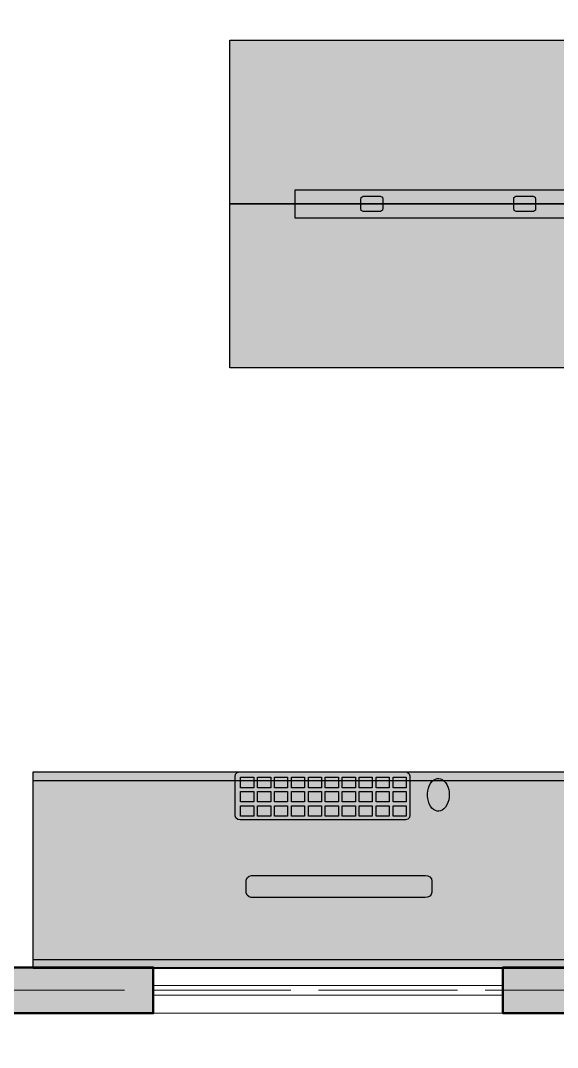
# Model space of a CAD drawing. Header units: metres. Extents: x 0 to 115, y 0 to 64.
# Drawn here: x 74.59 to 79.5, y 13.88 to 23.28 of the extents above; entities that cross this region are included whole.
import ezdxf

# ---------------------------------------------------------------- set-up
doc = ezdxf.new("R2010")
doc.units = ezdxf.units.M
doc.linetypes.add('DASHED', pattern=[1.524, 1.27, -0.254])
doc.layers.add('A-AREA', color=8, linetype='DASHED', lineweight=13, plot=False)
for name, color, linetype, lineweight in [('A-MURO', 7, 'Continuous', 50), ('A-VENTANA', 4, 'Continuous', 18), ('G-ETIQUETA', 4, 'Continuous', 18), ('M-EQUIPO', 7, 'Continuous', 25), ('M-EQUIPO-RELLENO', 8, 'Continuous', 0)]:
    doc.layers.add(name, color=color, linetype=linetype, lineweight=lineweight)
doc.layers.add('A-MURO-RELLENO', color=8, linetype='Continuous', lineweight=0, true_color=0x8d949b)
doc.styles.add('PLANO', font='arial.ttf')

# ---------------------------------------------------------------- blocks, each defined once
blk = doc.blocks.new('EQ_mesadas-lab')
at = {"layer": 'M-EQUIPO-RELLENO', "true_color": 0xeef1f3}
h = blk.add_hatch(color=7, dxfattribs=at)
h.dxf.hatch_style = 1
h.paths.add_polyline_path([(-6.5, -5.1), (10.6, -5.1), (10.6, -6.9), (-6.5, -6.9)])
at = {"layer": 'M-EQUIPO'}
blk.add_lwpolyline([(-6.5, -5.1), (10.6, -5.1), (10.6, -6.9), (-6.5, -6.9)], close=True, dxfattribs=at)
at = {"layer": 'M-EQUIPO', "ltscale": 0.15, "true_color": 0x8a949e}
blk.add_lwpolyline([(-6.5, -5.18), (10.6, -5.18), (10.6, -6.82), (-6.5, -6.82)], close=True, dxfattribs=at)
at = {"layer": 'G-ETIQUETA', "style": 'PLANO', "flags": 1}
for tag, p in [('TAG', (0, 0)), ('NOMBRE', (0, -0.25)), ('AREA', (0, -0.5)), ('FUNCION', (0, -0.75)), ('CONFIANZA', (0, -1))]:
    blk.add_attdef(tag, p, '', height=0.15, dxfattribs=at)
blk = doc.blocks.new('EQ_isla-lab')
at = {"layer": 'M-EQUIPO-RELLENO', "true_color": 0xeef1f3}
h = blk.add_hatch(color=7, dxfattribs=at)
h.dxf.hatch_style = 1
h.paths.add_polyline_path([(-4.6, 1.5), (4.6, 1.5), (4.6, 0), (-4.6, 0)])
at = {"layer": 'M-EQUIPO-RELLENO', "true_color": 0xd5dbe0}
h = blk.add_hatch(color=7, dxfattribs=at)
h.dxf.hatch_style = 1
h.paths.add_polyline_path([(-4, 0.13), (4, 0.13), (4, -0.13), (-4, -0.13)])
at = {"layer": 'M-EQUIPO-RELLENO', "true_color": 0xeef1f3}
h = blk.add_hatch(color=7, dxfattribs=at)
h.dxf.hatch_style = 1
h.paths.add_polyline_path([(-4.6, 0), (4.6, 0), (4.6, -1.5), (-4.6, -1.5)])
at = {"layer": 'M-EQUIPO-RELLENO', "true_color": 0xffffff}
h = blk.add_hatch(color=7, dxfattribs=at)
h.dxf.hatch_style = 1
h.paths.add_polyline_path([(-3.38, 0.07), (-3.3602, 0.07), (-3.3404, 0.07), (-3.3206, 0.07), (-3.3009, 0.07), (-3.2811, 0.07), (-3.2613, 0.07), (-3.2415, 0.07), (-3.2217, 0.07), (-3.203, 0.0606), (-3.2, 0.0404), (-3.2, 0.0206), (-3.2, 0.0009), (-3.2, -0.0189), (-3.2, -0.0387), (-3.2021, -0.0588), (-3.22, -0.07), (-3.2398, -0.07), (-3.2596, -0.07), (-3.2794, -0.07), (-3.2991, -0.07), (-3.3189, -0.07), (-3.3387, -0.07), (-3.3585, -0.07), (-3.3783, -0.07), (-3.397, -0.0606), (-3.4, -0.0404), (-3.4, -0.0206), (-3.4, -0.0009), (-3.4, 0.0189), (-3.4, 0.0387), (-3.3979, 0.0588)])
h = blk.add_hatch(color=7, dxfattribs=at)
h.dxf.hatch_style = 1
h.paths.add_polyline_path([(-1.98, 0.07), (-1.9602, 0.07), (-1.9404, 0.07), (-1.9206, 0.07), (-1.9009, 0.07), (-1.8811, 0.07), (-1.8613, 0.07), (-1.8415, 0.07), (-1.8217, 0.07), (-1.803, 0.0606), (-1.8, 0.0404), (-1.8, 0.0206), (-1.8, 0.0009), (-1.8, -0.0189), (-1.8, -0.0387), (-1.8021, -0.0588), (-1.82, -0.07), (-1.8398, -0.07), (-1.8596, -0.07), (-1.8794, -0.07), (-1.8991, -0.07), (-1.9189, -0.07), (-1.9387, -0.07), (-1.9585, -0.07), (-1.9783, -0.07), (-1.997, -0.0606), (-2, -0.0404), (-2, -0.0206), (-2, -0.0009), (-2, 0.0189), (-2, 0.0387), (-1.9979, 0.0588)])
h = blk.add_hatch(color=7, dxfattribs=at)
h.dxf.hatch_style = 1
h.paths.add_polyline_path([(-0.58, 0.07), (-0.5602, 0.07), (-0.5404, 0.07), (-0.5206, 0.07), (-0.5009, 0.07), (-0.4811, 0.07), (-0.4613, 0.07), (-0.4415, 0.07), (-0.4217, 0.07), (-0.403, 0.0606), (-0.4, 0.0404), (-0.4, 0.0206), (-0.4, 0.0009), (-0.4, -0.0189), (-0.4, -0.0387), (-0.4021, -0.0588), (-0.42, -0.07), (-0.4398, -0.07), (-0.4596, -0.07), (-0.4794, -0.07), (-0.4991, -0.07), (-0.5189, -0.07), (-0.5387, -0.07), (-0.5585, -0.07), (-0.5783, -0.07), (-0.597, -0.0606), (-0.6, -0.0404), (-0.6, -0.0206), (-0.6, -0.0009), (-0.6, 0.0189), (-0.6, 0.0387), (-0.5979, 0.0588)])
h = blk.add_hatch(color=7, dxfattribs=at)
h.dxf.hatch_style = 1
h.paths.add_polyline_path([(0.82, 0.07), (0.8398, 0.07), (0.8596, 0.07), (0.8794, 0.07), (0.8991, 0.07), (0.9189, 0.07), (0.9387, 0.07), (0.9585, 0.07), (0.9783, 0.07), (0.997, 0.0606), (1, 0.0404), (1, 0.0206), (1, 0.0009), (1, -0.0189), (1, -0.0387), (0.9979, -0.0588), (0.98, -0.07), (0.9602, -0.07), (0.9404, -0.07), (0.9206, -0.07), (0.9009, -0.07), (0.8811, -0.07), (0.8613, -0.07), (0.8415, -0.07), (0.8217, -0.07), (0.803, -0.0606), (0.8, -0.0404), (0.8, -0.0206), (0.8, -0.0009), (0.8, 0.0189), (0.8, 0.0387), (0.8021, 0.0588)])
h = blk.add_hatch(color=7, dxfattribs=at)
h.dxf.hatch_style = 1
h.paths.add_polyline_path([(2.22, 0.07), (2.2398, 0.07), (2.2596, 0.07), (2.2794, 0.07), (2.2991, 0.07), (2.3189, 0.07), (2.3387, 0.07), (2.3585, 0.07), (2.3783, 0.07), (2.397, 0.0606), (2.4, 0.0404), (2.4, 0.0206), (2.4, 0.0009), (2.4, -0.0189), (2.4, -0.0387), (2.3979, -0.0588), (2.38, -0.07), (2.3602, -0.07), (2.3404, -0.07), (2.3206, -0.07), (2.3009, -0.07), (2.2811, -0.07), (2.2613, -0.07), (2.2415, -0.07), (2.2217, -0.07), (2.203, -0.0606), (2.2, -0.0404), (2.2, -0.0206), (2.2, -0.0009), (2.2, 0.0189), (2.2, 0.0387), (2.2021, 0.0588)])
h = blk.add_hatch(color=7, dxfattribs=at)
h.dxf.hatch_style = 1
h.paths.add_polyline_path([(3.62, 0.07), (3.6398, 0.07), (3.6596, 0.07), (3.6794, 0.07), (3.6991, 0.07), (3.7189, 0.07), (3.7387, 0.07), (3.7585, 0.07), (3.7783, 0.07), (3.797, 0.0606), (3.8, 0.0404), (3.8, 0.0206), (3.8, 0.0009), (3.8, -0.0189), (3.8, -0.0387), (3.7979, -0.0588), (3.78, -0.07), (3.7602, -0.07), (3.7404, -0.07), (3.7206, -0.07), (3.7009, -0.07), (3.6811, -0.07), (3.6613, -0.07), (3.6415, -0.07), (3.6217, -0.07), (3.603, -0.0606), (3.6, -0.0404), (3.6, -0.0206), (3.6, -0.0009), (3.6, 0.0189), (3.6, 0.0387), (3.6021, 0.0588)])
at = {"layer": 'M-EQUIPO'}
for points in [[(-4.6, 1.5), (4.6, 1.5), (4.6, 0), (-4.6, 0)], [(-4, 0.13), (4, 0.13), (4, -0.13), (-4, -0.13)], [(-4.6, 0), (4.6, 0), (4.6, -1.5), (-4.6, -1.5)], [(-3.38, 0.07), (-3.3602, 0.07), (-3.3404, 0.07), (-3.3206, 0.07), (-3.3009, 0.07), (-3.2811, 0.07), (-3.2613, 0.07), (-3.2415, 0.07), (-3.2217, 0.07), (-3.203, 0.0606), (-3.2, 0.0404), (-3.2, 0.0206), (-3.2, 0.0009), (-3.2, -0.0189), (-3.2, -0.0387), (-3.2021, -0.0588), (-3.22, -0.07), (-3.2398, -0.07), (-3.2596, -0.07), (-3.2794, -0.07), (-3.2991, -0.07), (-3.3189, -0.07), (-3.3387, -0.07), (-3.3585, -0.07), (-3.3783, -0.07), (-3.397, -0.0606), (-3.4, -0.0404), (-3.4, -0.0206), (-3.4, -0.0009), (-3.4, 0.0189), (-3.4, 0.0387), (-3.3979, 0.0588)], [(-1.98, 0.07), (-1.9602, 0.07), (-1.9404, 0.07), (-1.9206, 0.07), (-1.9009, 0.07), (-1.8811, 0.07), (-1.8613, 0.07), (-1.8415, 0.07), (-1.8217, 0.07), (-1.803, 0.0606), (-1.8, 0.0404), (-1.8, 0.0206), (-1.8, 0.0009), (-1.8, -0.0189), (-1.8, -0.0387), (-1.8021, -0.0588), (-1.82, -0.07), (-1.8398, -0.07), (-1.8596, -0.07), (-1.8794, -0.07), (-1.8991, -0.07), (-1.9189, -0.07), (-1.9387, -0.07), (-1.9585, -0.07), (-1.9783, -0.07), (-1.997, -0.0606), (-2, -0.0404), (-2, -0.0206), (-2, -0.0009), (-2, 0.0189), (-2, 0.0387), (-1.9979, 0.0588)], [(-0.58, 0.07), (-0.5602, 0.07), (-0.5404, 0.07), (-0.5206, 0.07), (-0.5009, 0.07), (-0.4811, 0.07), (-0.4613, 0.07), (-0.4415, 0.07), (-0.4217, 0.07), (-0.403, 0.0606), (-0.4, 0.0404), (-0.4, 0.0206), (-0.4, 0.0009), (-0.4, -0.0189), (-0.4, -0.0387), (-0.4021, -0.0588), (-0.42, -0.07), (-0.4398, -0.07), (-0.4596, -0.07), (-0.4794, -0.07), (-0.4991, -0.07), (-0.5189, -0.07), (-0.5387, -0.07), (-0.5585, -0.07), (-0.5783, -0.07), (-0.597, -0.0606), (-0.6, -0.0404), (-0.6, -0.0206), (-0.6, -0.0009), (-0.6, 0.0189), (-0.6, 0.0387), (-0.5979, 0.0588)], [(0.82, 0.07), (0.8398, 0.07), (0.8596, 0.07), (0.8794, 0.07), (0.8991, 0.07), (0.9189, 0.07), (0.9387, 0.07), (0.9585, 0.07), (0.9783, 0.07), (0.997, 0.0606), (1, 0.0404), (1, 0.0206), (1, 0.0009), (1, -0.0189), (1, -0.0387), (0.9979, -0.0588), (0.98, -0.07), (0.9602, -0.07), (0.9404, -0.07), (0.9206, -0.07), (0.9009, -0.07), (0.8811, -0.07), (0.8613, -0.07), (0.8415, -0.07), (0.8217, -0.07), (0.803, -0.0606), (0.8, -0.0404), (0.8, -0.0206), (0.8, -0.0009), (0.8, 0.0189), (0.8, 0.0387), (0.8021, 0.0588)], [(2.22, 0.07), (2.2398, 0.07), (2.2596, 0.07), (2.2794, 0.07), (2.2991, 0.07), (2.3189, 0.07), (2.3387, 0.07), (2.3585, 0.07), (2.3783, 0.07), (2.397, 0.0606), (2.4, 0.0404), (2.4, 0.0206), (2.4, 0.0009), (2.4, -0.0189), (2.4, -0.0387), (2.3979, -0.0588), (2.38, -0.07), (2.3602, -0.07), (2.3404, -0.07), (2.3206, -0.07), (2.3009, -0.07), (2.2811, -0.07), (2.2613, -0.07), (2.2415, -0.07), (2.2217, -0.07), (2.203, -0.0606), (2.2, -0.0404), (2.2, -0.0206), (2.2, -0.0009), (2.2, 0.0189), (2.2, 0.0387), (2.2021, 0.0588)], [(3.62, 0.07), (3.6398, 0.07), (3.6596, 0.07), (3.6794, 0.07), (3.6991, 0.07), (3.7189, 0.07), (3.7387, 0.07), (3.7585, 0.07), (3.7783, 0.07), (3.797, 0.0606), (3.8, 0.0404), (3.8, 0.0206), (3.8, 0.0009), (3.8, -0.0189), (3.8, -0.0387), (3.7979, -0.0588), (3.78, -0.07), (3.7602, -0.07), (3.7404, -0.07), (3.7206, -0.07), (3.7009, -0.07), (3.6811, -0.07), (3.6613, -0.07), (3.6415, -0.07), (3.6217, -0.07), (3.603, -0.0606), (3.6, -0.0404), (3.6, -0.0206), (3.6, -0.0009), (3.6, 0.0189), (3.6, 0.0387), (3.6021, 0.0588)]]:
    blk.add_lwpolyline(points, close=True, dxfattribs=at)
at = {"layer": 'G-ETIQUETA', "style": 'PLANO', "flags": 1}
for tag, p in [('TAG', (0, 0)), ('NOMBRE', (0, -0.25)), ('AREA', (0, -0.5)), ('FUNCION', (0, -0.75)), ('CONFIANZA', (0, -1))]:
    blk.add_attdef(tag, p, '', height=0.15, dxfattribs=at)
blk = doc.blocks.new('EQ_pc-lab')
at = {"layer": 'M-EQUIPO-RELLENO', "true_color": 0xe5e8eb}
h = blk.add_hatch(color=7, dxfattribs=at)
h.dxf.hatch_style = 1
h.paths.add_polyline_path([(-0.91, 0.6), (-0.8901, 0.6), (-0.8701, 0.6), (-0.8502, 0.6), (-0.8303, 0.6), (-0.8103, 0.6), (-0.7904, 0.6), (-0.7705, 0.6), (-0.7505, 0.6), (-0.7306, 0.6), (-0.7107, 0.6), (-0.6908, 0.6), (-0.6708, 0.6), (-0.6509, 0.6), (-0.631, 0.6), (-0.611, 0.6), (-0.5911, 0.6), (-0.5712, 0.6), (-0.5512, 0.6), (-0.5313, 0.6), (-0.5114, 0.6), (-0.4914, 0.6), (-0.4715, 0.6), (-0.4516, 0.6), (-0.4316, 0.6), (-0.4117, 0.6), (-0.3918, 0.6), (-0.3719, 0.6), (-0.3519, 0.6), (-0.332, 0.6), (-0.3121, 0.6), (-0.2921, 0.6), (-0.2722, 0.6), (-0.2523, 0.6), (-0.2323, 0.6), (-0.2124, 0.6), (-0.1925, 0.6), (-0.1725, 0.6), (-0.1526, 0.6), (-0.1327, 0.6), (-0.1127, 0.6), (-0.0928, 0.6), (-0.0729, 0.6), (-0.053, 0.6), (-0.033, 0.6), (-0.0131, 0.6), (0.0068, 0.6), (0.0268, 0.6), (0.0467, 0.6), (0.0666, 0.6), (0.0866, 0.6), (0.1065, 0.6), (0.1264, 0.6), (0.1464, 0.6), (0.1663, 0.6), (0.1862, 0.6), (0.2062, 0.6), (0.2261, 0.6), (0.246, 0.6), (0.266, 0.6), (0.2859, 0.6), (0.3058, 0.6), (0.3257, 0.6), (0.3457, 0.6), (0.3656, 0.6), (0.3855, 0.6), (0.4055, 0.6), (0.4254, 0.6), (0.4453, 0.6), (0.4653, 0.6), (0.4852, 0.6), (0.5051, 0.6), (0.5251, 0.6), (0.545, 0.6), (0.5649, 0.6), (0.5849, 0.6), (0.6048, 0.6), (0.6253, 0.5969), (0.643, 0.5826), (0.6499, 0.562), (0.65, 0.5421), (0.65, 0.5221), (0.65, 0.5022), (0.65, 0.4823), (0.65, 0.4623), (0.65, 0.4424), (0.65, 0.4225), (0.65, 0.4025), (0.65, 0.3826), (0.65, 0.3627), (0.65, 0.3427), (0.65, 0.3228), (0.65, 0.3029), (0.65, 0.283), (0.65, 0.263), (0.65, 0.2431), (0.65, 0.2232), (0.65, 0.2032), (0.646, 0.1826), (0.6306, 0.1657), (0.61, 0.16), (0.5901, 0.16), (0.5701, 0.16), (0.5502, 0.16), (0.5303, 0.16), (0.5103, 0.16), (0.4904, 0.16), (0.4705, 0.16), (0.4505, 0.16), (0.4306, 0.16), (0.4107, 0.16), (0.3908, 0.16), (0.3708, 0.16), (0.3509, 0.16), (0.331, 0.16), (0.311, 0.16), (0.2911, 0.16), (0.2712, 0.16), (0.2512, 0.16), (0.2313, 0.16), (0.2114, 0.16), (0.1914, 0.16), (0.1715, 0.16), (0.1516, 0.16), (0.1316, 0.16), (0.1117, 0.16), (0.0918, 0.16), (0.0719, 0.16), (0.0519, 0.16), (0.032, 0.16), (0.0121, 0.16), (-0.0079, 0.16), (-0.0278, 0.16), (-0.0477, 0.16), (-0.0677, 0.16), (-0.0876, 0.16), (-0.1075, 0.16), (-0.1275, 0.16), (-0.1474, 0.16), (-0.1673, 0.16), (-0.1873, 0.16), (-0.2072, 0.16), (-0.2271, 0.16), (-0.247, 0.16), (-0.267, 0.16), (-0.2869, 0.16), (-0.3068, 0.16), (-0.3268, 0.16), (-0.3467, 0.16), (-0.3666, 0.16), (-0.3866, 0.16), (-0.4065, 0.16), (-0.4264, 0.16), (-0.4464, 0.16), (-0.4663, 0.16), (-0.4862, 0.16), (-0.5062, 0.16), (-0.5261, 0.16), (-0.546, 0.16), (-0.566, 0.16), (-0.5859, 0.16), (-0.6058, 0.16), (-0.6257, 0.16), (-0.6457, 0.16), (-0.6656, 0.16), (-0.6855, 0.16), (-0.7055, 0.16), (-0.7254, 0.16), (-0.7453, 0.16), (-0.7653, 0.16), (-0.7852, 0.16), (-0.8051, 0.16), (-0.8251, 0.16), (-0.845, 0.16), (-0.8649, 0.16), (-0.8849, 0.16), (-0.9048, 0.16), (-0.9253, 0.1631), (-0.943, 0.1774), (-0.9499, 0.198), (-0.95, 0.2179), (-0.95, 0.2379), (-0.95, 0.2578), (-0.95, 0.2777), (-0.95, 0.2977), (-0.95, 0.3176), (-0.95, 0.3375), (-0.95, 0.3575), (-0.95, 0.3774), (-0.95, 0.3973), (-0.95, 0.4173), (-0.95, 0.4372), (-0.95, 0.4571), (-0.95, 0.477), (-0.95, 0.497), (-0.95, 0.5169), (-0.95, 0.5368), (-0.95, 0.5568), (-0.946, 0.5774), (-0.9306, 0.5943)])
at = {"layer": 'M-EQUIPO-RELLENO', "true_color": 0xffffff}
h = blk.add_hatch(color=7, dxfattribs=at)
h.dxf.hatch_style = 1
h.paths.add_polyline_path([(-0.9, 0.55), (-0.78, 0.55), (-0.78, 0.455), (-0.9, 0.455)])
h = blk.add_hatch(color=7, dxfattribs=at)
h.dxf.hatch_style = 1
h.paths.add_polyline_path([(-0.745, 0.55), (-0.625, 0.55), (-0.625, 0.455), (-0.745, 0.455)])
h = blk.add_hatch(color=7, dxfattribs=at)
h.dxf.hatch_style = 1
h.paths.add_polyline_path([(-0.59, 0.55), (-0.47, 0.55), (-0.47, 0.455), (-0.59, 0.455)])
h = blk.add_hatch(color=7, dxfattribs=at)
h.dxf.hatch_style = 1
h.paths.add_polyline_path([(-0.435, 0.55), (-0.315, 0.55), (-0.315, 0.455), (-0.435, 0.455)])
h = blk.add_hatch(color=7, dxfattribs=at)
h.dxf.hatch_style = 1
h.paths.add_polyline_path([(-0.28, 0.55), (-0.16, 0.55), (-0.16, 0.455), (-0.28, 0.455)])
h = blk.add_hatch(color=7, dxfattribs=at)
h.dxf.hatch_style = 1
h.paths.add_polyline_path([(-0.125, 0.55), (-0.005, 0.55), (-0.005, 0.455), (-0.125, 0.455)])
h = blk.add_hatch(color=7, dxfattribs=at)
h.dxf.hatch_style = 1
h.paths.add_polyline_path([(0.03, 0.55), (0.15, 0.55), (0.15, 0.455), (0.03, 0.455)])
h = blk.add_hatch(color=7, dxfattribs=at)
h.dxf.hatch_style = 1
h.paths.add_polyline_path([(0.185, 0.55), (0.305, 0.55), (0.305, 0.455), (0.185, 0.455)])
h = blk.add_hatch(color=7, dxfattribs=at)
h.dxf.hatch_style = 1
h.paths.add_polyline_path([(0.34, 0.55), (0.46, 0.55), (0.46, 0.455), (0.34, 0.455)])
h = blk.add_hatch(color=7, dxfattribs=at)
h.dxf.hatch_style = 1
h.paths.add_polyline_path([(0.495, 0.55), (0.615, 0.55), (0.615, 0.455), (0.495, 0.455)])
at = {"layer": 'M-EQUIPO-RELLENO', "true_color": 0xe5e8eb}
h = blk.add_hatch(color=7, dxfattribs=at)
h.dxf.hatch_style = 1
h.paths.add_polyline_path([(1.01, 0.39), (1.0088, 0.3665), (1.0048, 0.3423), (0.9979, 0.3186), (0.9882, 0.2964), (0.9758, 0.2771), (0.9614, 0.2614), (0.9458, 0.2499), (0.9297, 0.2429), (0.9139, 0.2401), (0.8983, 0.241), (0.8822, 0.2459), (0.8663, 0.2551), (0.8512, 0.2687), (0.8377, 0.2863), (0.8266, 0.3072), (0.8183, 0.3303), (0.8129, 0.3544), (0.8103, 0.3784), (0.8103, 0.4016), (0.8129, 0.4256), (0.8183, 0.4497), (0.8266, 0.4728), (0.8377, 0.4937), (0.8512, 0.5113), (0.8663, 0.5249), (0.8822, 0.5341), (0.8983, 0.539), (0.9139, 0.5399), (0.9297, 0.5371), (0.9458, 0.5301), (0.9614, 0.5186), (0.9758, 0.5029), (0.9882, 0.4836), (0.9979, 0.4614), (1.0048, 0.4377), (1.0088, 0.4135)])
at = {"layer": 'M-EQUIPO-RELLENO', "true_color": 0xffffff}
h = blk.add_hatch(color=7, dxfattribs=at)
h.dxf.hatch_style = 1
h.paths.add_polyline_path([(-0.9, 0.42), (-0.78, 0.42), (-0.78, 0.325), (-0.9, 0.325)])
h = blk.add_hatch(color=7, dxfattribs=at)
h.dxf.hatch_style = 1
h.paths.add_polyline_path([(-0.745, 0.42), (-0.625, 0.42), (-0.625, 0.325), (-0.745, 0.325)])
h = blk.add_hatch(color=7, dxfattribs=at)
h.dxf.hatch_style = 1
h.paths.add_polyline_path([(-0.59, 0.42), (-0.47, 0.42), (-0.47, 0.325), (-0.59, 0.325)])
h = blk.add_hatch(color=7, dxfattribs=at)
h.dxf.hatch_style = 1
h.paths.add_polyline_path([(-0.435, 0.42), (-0.315, 0.42), (-0.315, 0.325), (-0.435, 0.325)])
h = blk.add_hatch(color=7, dxfattribs=at)
h.dxf.hatch_style = 1
h.paths.add_polyline_path([(-0.28, 0.42), (-0.16, 0.42), (-0.16, 0.325), (-0.28, 0.325)])
h = blk.add_hatch(color=7, dxfattribs=at)
h.dxf.hatch_style = 1
h.paths.add_polyline_path([(-0.125, 0.42), (-0.005, 0.42), (-0.005, 0.325), (-0.125, 0.325)])
h = blk.add_hatch(color=7, dxfattribs=at)
h.dxf.hatch_style = 1
h.paths.add_polyline_path([(0.03, 0.42), (0.15, 0.42), (0.15, 0.325), (0.03, 0.325)])
h = blk.add_hatch(color=7, dxfattribs=at)
h.dxf.hatch_style = 1
h.paths.add_polyline_path([(0.185, 0.42), (0.305, 0.42), (0.305, 0.325), (0.185, 0.325)])
h = blk.add_hatch(color=7, dxfattribs=at)
h.dxf.hatch_style = 1
h.paths.add_polyline_path([(0.34, 0.42), (0.46, 0.42), (0.46, 0.325), (0.34, 0.325)])
h = blk.add_hatch(color=7, dxfattribs=at)
h.dxf.hatch_style = 1
h.paths.add_polyline_path([(0.495, 0.42), (0.615, 0.42), (0.615, 0.325), (0.495, 0.325)])
h = blk.add_hatch(color=7, dxfattribs=at)
h.dxf.hatch_style = 1
h.paths.add_polyline_path([(-0.9, 0.29), (-0.78, 0.29), (-0.78, 0.195), (-0.9, 0.195)])
h = blk.add_hatch(color=7, dxfattribs=at)
h.dxf.hatch_style = 1
h.paths.add_polyline_path([(-0.745, 0.29), (-0.625, 0.29), (-0.625, 0.195), (-0.745, 0.195)])
h = blk.add_hatch(color=7, dxfattribs=at)
h.dxf.hatch_style = 1
h.paths.add_polyline_path([(-0.59, 0.29), (-0.47, 0.29), (-0.47, 0.195), (-0.59, 0.195)])
h = blk.add_hatch(color=7, dxfattribs=at)
h.dxf.hatch_style = 1
h.paths.add_polyline_path([(-0.435, 0.29), (-0.315, 0.29), (-0.315, 0.195), (-0.435, 0.195)])
h = blk.add_hatch(color=7, dxfattribs=at)
h.dxf.hatch_style = 1
h.paths.add_polyline_path([(-0.28, 0.29), (-0.16, 0.29), (-0.16, 0.195), (-0.28, 0.195)])
h = blk.add_hatch(color=7, dxfattribs=at)
h.dxf.hatch_style = 1
h.paths.add_polyline_path([(-0.125, 0.29), (-0.005, 0.29), (-0.005, 0.195), (-0.125, 0.195)])
h = blk.add_hatch(color=7, dxfattribs=at)
h.dxf.hatch_style = 1
h.paths.add_polyline_path([(0.03, 0.29), (0.15, 0.29), (0.15, 0.195), (0.03, 0.195)])
h = blk.add_hatch(color=7, dxfattribs=at)
h.dxf.hatch_style = 1
h.paths.add_polyline_path([(0.185, 0.29), (0.305, 0.29), (0.305, 0.195), (0.185, 0.195)])
h = blk.add_hatch(color=7, dxfattribs=at)
h.dxf.hatch_style = 1
h.paths.add_polyline_path([(0.34, 0.29), (0.46, 0.29), (0.46, 0.195), (0.34, 0.195)])
h = blk.add_hatch(color=7, dxfattribs=at)
h.dxf.hatch_style = 1
h.paths.add_polyline_path([(0.495, 0.29), (0.615, 0.29), (0.615, 0.195), (0.495, 0.195)])
at = {"layer": 'M-EQUIPO-RELLENO', "true_color": 0x5b6570}
h = blk.add_hatch(color=7, dxfattribs=at)
h.dxf.hatch_style = 1
h.paths.add_polyline_path([(-0.2, -0.15), (0.2, -0.15), (0.2, -0.37), (-0.2, -0.37)])
at = {"layer": 'M-EQUIPO-RELLENO', "true_color": 0x2c3440}
h = blk.add_hatch(color=7, dxfattribs=at)
h.dxf.hatch_style = 1
h.paths.add_polyline_path([(-0.8, -0.35), (-0.7801, -0.35), (-0.7602, -0.35), (-0.7403, -0.35), (-0.7204, -0.35), (-0.7005, -0.35), (-0.6806, -0.35), (-0.6606, -0.35), (-0.6407, -0.35), (-0.6208, -0.35), (-0.6009, -0.35), (-0.581, -0.35), (-0.5611, -0.35), (-0.5412, -0.35), (-0.5213, -0.35), (-0.5014, -0.35), (-0.4815, -0.35), (-0.4616, -0.35), (-0.4417, -0.35), (-0.4218, -0.35), (-0.4019, -0.35), (-0.3819, -0.35), (-0.362, -0.35), (-0.3421, -0.35), (-0.3222, -0.35), (-0.3023, -0.35), (-0.2824, -0.35), (-0.2625, -0.35), (-0.2426, -0.35), (-0.2227, -0.35), (-0.2028, -0.35), (-0.1829, -0.35), (-0.163, -0.35), (-0.1431, -0.35), (-0.1232, -0.35), (-0.1032, -0.35), (-0.0833, -0.35), (-0.0634, -0.35), (-0.0435, -0.35), (-0.0236, -0.35), (-0.0037, -0.35), (0.0162, -0.35), (0.0361, -0.35), (0.056, -0.35), (0.0759, -0.35), (0.0958, -0.35), (0.1157, -0.35), (0.1356, -0.35), (0.1555, -0.35), (0.1755, -0.35), (0.1954, -0.35), (0.2153, -0.35), (0.2352, -0.35), (0.2551, -0.35), (0.275, -0.35), (0.2949, -0.35), (0.3148, -0.35), (0.3347, -0.35), (0.3546, -0.35), (0.3745, -0.35), (0.3944, -0.35), (0.4143, -0.35), (0.4343, -0.35), (0.4542, -0.35), (0.4741, -0.35), (0.494, -0.35), (0.5139, -0.35), (0.5338, -0.35), (0.5537, -0.35), (0.5736, -0.35), (0.5935, -0.35), (0.6134, -0.35), (0.6333, -0.35), (0.6532, -0.35), (0.6731, -0.35), (0.693, -0.35), (0.713, -0.35), (0.7329, -0.35), (0.7528, -0.35), (0.7727, -0.35), (0.7926, -0.35), (0.8129, -0.3517), (0.8328, -0.3623), (0.8462, -0.3808), (0.85, -0.4015), (0.85, -0.4214), (0.85, -0.4413), (0.85, -0.4612), (0.85, -0.4811), (0.85, -0.501), (0.845, -0.5218), (0.8305, -0.5396), (0.8103, -0.5489), (0.79, -0.55), (0.7701, -0.55), (0.7502, -0.55), (0.7303, -0.55), (0.7104, -0.55), (0.6905, -0.55), (0.6706, -0.55), (0.6507, -0.55), (0.6308, -0.55), (0.6109, -0.55), (0.591, -0.55), (0.5711, -0.55), (0.5512, -0.55), (0.5313, -0.55), (0.5113, -0.55), (0.4914, -0.55), (0.4715, -0.55), (0.4516, -0.55), (0.4317, -0.55), (0.4118, -0.55), (0.3919, -0.55), (0.372, -0.55), (0.3521, -0.55), (0.3322, -0.55), (0.3123, -0.55), (0.2924, -0.55), (0.2725, -0.55), (0.2526, -0.55), (0.2326, -0.55), (0.2127, -0.55), (0.1928, -0.55), (0.1729, -0.55), (0.153, -0.55), (0.1331, -0.55), (0.1132, -0.55), (0.0933, -0.55), (0.0734, -0.55), (0.0535, -0.55), (0.0336, -0.55), (0.0137, -0.55), (-0.0062, -0.55), (-0.0262, -0.55), (-0.0461, -0.55), (-0.066, -0.55), (-0.0859, -0.55), (-0.1058, -0.55), (-0.1257, -0.55), (-0.1456, -0.55), (-0.1655, -0.55), (-0.1854, -0.55), (-0.2053, -0.55), (-0.2252, -0.55), (-0.2451, -0.55), (-0.265, -0.55), (-0.2849, -0.55), (-0.3049, -0.55), (-0.3248, -0.55), (-0.3447, -0.55), (-0.3646, -0.55), (-0.3845, -0.55), (-0.4044, -0.55), (-0.4243, -0.55), (-0.4442, -0.55), (-0.4641, -0.55), (-0.484, -0.55), (-0.5039, -0.55), (-0.5238, -0.55), (-0.5437, -0.55), (-0.5636, -0.55), (-0.5836, -0.55), (-0.6035, -0.55), (-0.6234, -0.55), (-0.6433, -0.55), (-0.6632, -0.55), (-0.6831, -0.55), (-0.703, -0.55), (-0.7229, -0.55), (-0.7428, -0.55), (-0.7627, -0.55), (-0.7826, -0.55), (-0.8026, -0.5499), (-0.8233, -0.5442), (-0.8406, -0.5291), (-0.8492, -0.5087), (-0.85, -0.4885), (-0.85, -0.4686), (-0.85, -0.4487), (-0.85, -0.4288), (-0.85, -0.4089), (-0.8487, -0.3886), (-0.8388, -0.3685), (-0.8207, -0.3545)])
at = {"layer": 'M-EQUIPO'}
for points in [[(-0.91, 0.6), (-0.8901, 0.6), (-0.8701, 0.6), (-0.8502, 0.6), (-0.8303, 0.6), (-0.8103, 0.6), (-0.7904, 0.6), (-0.7705, 0.6), (-0.7505, 0.6), (-0.7306, 0.6), (-0.7107, 0.6), (-0.6908, 0.6), (-0.6708, 0.6), (-0.6509, 0.6), (-0.631, 0.6), (-0.611, 0.6), (-0.5911, 0.6), (-0.5712, 0.6), (-0.5512, 0.6), (-0.5313, 0.6), (-0.5114, 0.6), (-0.4914, 0.6), (-0.4715, 0.6), (-0.4516, 0.6), (-0.4316, 0.6), (-0.4117, 0.6), (-0.3918, 0.6), (-0.3719, 0.6), (-0.3519, 0.6), (-0.332, 0.6), (-0.3121, 0.6), (-0.2921, 0.6), (-0.2722, 0.6), (-0.2523, 0.6), (-0.2323, 0.6), (-0.2124, 0.6), (-0.1925, 0.6), (-0.1725, 0.6), (-0.1526, 0.6), (-0.1327, 0.6), (-0.1127, 0.6), (-0.0928, 0.6), (-0.0729, 0.6), (-0.053, 0.6), (-0.033, 0.6), (-0.0131, 0.6), (0.0068, 0.6), (0.0268, 0.6), (0.0467, 0.6), (0.0666, 0.6), (0.0866, 0.6), (0.1065, 0.6), (0.1264, 0.6), (0.1464, 0.6), (0.1663, 0.6), (0.1862, 0.6), (0.2062, 0.6), (0.2261, 0.6), (0.246, 0.6), (0.266, 0.6), (0.2859, 0.6), (0.3058, 0.6), (0.3257, 0.6), (0.3457, 0.6), (0.3656, 0.6), (0.3855, 0.6), (0.4055, 0.6), (0.4254, 0.6), (0.4453, 0.6), (0.4653, 0.6), (0.4852, 0.6), (0.5051, 0.6), (0.5251, 0.6), (0.545, 0.6), (0.5649, 0.6), (0.5849, 0.6), (0.6048, 0.6), (0.6253, 0.5969), (0.643, 0.5826), (0.6499, 0.562), (0.65, 0.5421), (0.65, 0.5221), (0.65, 0.5022), (0.65, 0.4823), (0.65, 0.4623), (0.65, 0.4424), (0.65, 0.4225), (0.65, 0.4025), (0.65, 0.3826), (0.65, 0.3627), (0.65, 0.3427), (0.65, 0.3228), (0.65, 0.3029), (0.65, 0.283), (0.65, 0.263), (0.65, 0.2431), (0.65, 0.2232), (0.65, 0.2032), (0.646, 0.1826), (0.6306, 0.1657), (0.61, 0.16), (0.5901, 0.16), (0.5701, 0.16), (0.5502, 0.16), (0.5303, 0.16), (0.5103, 0.16), (0.4904, 0.16), (0.4705, 0.16), (0.4505, 0.16), (0.4306, 0.16), (0.4107, 0.16), (0.3908, 0.16), (0.3708, 0.16), (0.3509, 0.16), (0.331, 0.16), (0.311, 0.16), (0.2911, 0.16), (0.2712, 0.16), (0.2512, 0.16), (0.2313, 0.16), (0.2114, 0.16), (0.1914, 0.16), (0.1715, 0.16), (0.1516, 0.16), (0.1316, 0.16), (0.1117, 0.16), (0.0918, 0.16), (0.0719, 0.16), (0.0519, 0.16), (0.032, 0.16), (0.0121, 0.16), (-0.0079, 0.16), (-0.0278, 0.16), (-0.0477, 0.16), (-0.0677, 0.16), (-0.0876, 0.16), (-0.1075, 0.16), (-0.1275, 0.16), (-0.1474, 0.16), (-0.1673, 0.16), (-0.1873, 0.16), (-0.2072, 0.16), (-0.2271, 0.16), (-0.247, 0.16), (-0.267, 0.16), (-0.2869, 0.16), (-0.3068, 0.16), (-0.3268, 0.16), (-0.3467, 0.16), (-0.3666, 0.16), (-0.3866, 0.16), (-0.4065, 0.16), (-0.4264, 0.16), (-0.4464, 0.16), (-0.4663, 0.16), (-0.4862, 0.16), (-0.5062, 0.16), (-0.5261, 0.16), (-0.546, 0.16), (-0.566, 0.16), (-0.5859, 0.16), (-0.6058, 0.16), (-0.6257, 0.16), (-0.6457, 0.16), (-0.6656, 0.16), (-0.6855, 0.16), (-0.7055, 0.16), (-0.7254, 0.16), (-0.7453, 0.16), (-0.7653, 0.16), (-0.7852, 0.16), (-0.8051, 0.16), (-0.8251, 0.16), (-0.845, 0.16), (-0.8649, 0.16), (-0.8849, 0.16), (-0.9048, 0.16), (-0.9253, 0.1631), (-0.943, 0.1774), (-0.9499, 0.198), (-0.95, 0.2179), (-0.95, 0.2379), (-0.95, 0.2578), (-0.95, 0.2777), (-0.95, 0.2977), (-0.95, 0.3176), (-0.95, 0.3375), (-0.95, 0.3575), (-0.95, 0.3774), (-0.95, 0.3973), (-0.95, 0.4173), (-0.95, 0.4372), (-0.95, 0.4571), (-0.95, 0.477), (-0.95, 0.497), (-0.95, 0.5169), (-0.95, 0.5368), (-0.95, 0.5568), (-0.946, 0.5774), (-0.9306, 0.5943)], [(-0.9, 0.55), (-0.78, 0.55), (-0.78, 0.455), (-0.9, 0.455)], [(-0.745, 0.55), (-0.625, 0.55), (-0.625, 0.455), (-0.745, 0.455)], [(-0.59, 0.55), (-0.47, 0.55), (-0.47, 0.455), (-0.59, 0.455)], [(-0.435, 0.55), (-0.315, 0.55), (-0.315, 0.455), (-0.435, 0.455)], [(-0.28, 0.55), (-0.16, 0.55), (-0.16, 0.455), (-0.28, 0.455)], [(-0.125, 0.55), (-0.005, 0.55), (-0.005, 0.455), (-0.125, 0.455)], [(0.03, 0.55), (0.15, 0.55), (0.15, 0.455), (0.03, 0.455)], [(0.185, 0.55), (0.305, 0.55), (0.305, 0.455), (0.185, 0.455)], [(0.34, 0.55), (0.46, 0.55), (0.46, 0.455), (0.34, 0.455)], [(0.495, 0.55), (0.615, 0.55), (0.615, 0.455), (0.495, 0.455)], [(1.01, 0.39), (1.0088, 0.3665), (1.0048, 0.3423), (0.9979, 0.3186), (0.9882, 0.2964), (0.9758, 0.2771), (0.9614, 0.2614), (0.9458, 0.2499), (0.9297, 0.2429), (0.9139, 0.2401), (0.8983, 0.241), (0.8822, 0.2459), (0.8663, 0.2551), (0.8512, 0.2687), (0.8377, 0.2863), (0.8266, 0.3072), (0.8183, 0.3303), (0.8129, 0.3544), (0.8103, 0.3784), (0.8103, 0.4016), (0.8129, 0.4256), (0.8183, 0.4497), (0.8266, 0.4728), (0.8377, 0.4937), (0.8512, 0.5113), (0.8663, 0.5249), (0.8822, 0.5341), (0.8983, 0.539), (0.9139, 0.5399), (0.9297, 0.5371), (0.9458, 0.5301), (0.9614, 0.5186), (0.9758, 0.5029), (0.9882, 0.4836), (0.9979, 0.4614), (1.0048, 0.4377), (1.0088, 0.4135)], [(-0.9, 0.42), (-0.78, 0.42), (-0.78, 0.325), (-0.9, 0.325)], [(-0.745, 0.42), (-0.625, 0.42), (-0.625, 0.325), (-0.745, 0.325)], [(-0.59, 0.42), (-0.47, 0.42), (-0.47, 0.325), (-0.59, 0.325)], [(-0.435, 0.42), (-0.315, 0.42), (-0.315, 0.325), (-0.435, 0.325)], [(-0.28, 0.42), (-0.16, 0.42), (-0.16, 0.325), (-0.28, 0.325)], [(-0.125, 0.42), (-0.005, 0.42), (-0.005, 0.325), (-0.125, 0.325)], [(0.03, 0.42), (0.15, 0.42), (0.15, 0.325), (0.03, 0.325)], [(0.185, 0.42), (0.305, 0.42), (0.305, 0.325), (0.185, 0.325)], [(0.34, 0.42), (0.46, 0.42), (0.46, 0.325), (0.34, 0.325)], [(0.495, 0.42), (0.615, 0.42), (0.615, 0.325), (0.495, 0.325)], [(-0.9, 0.29), (-0.78, 0.29), (-0.78, 0.195), (-0.9, 0.195)], [(-0.745, 0.29), (-0.625, 0.29), (-0.625, 0.195), (-0.745, 0.195)], [(-0.59, 0.29), (-0.47, 0.29), (-0.47, 0.195), (-0.59, 0.195)], [(-0.435, 0.29), (-0.315, 0.29), (-0.315, 0.195), (-0.435, 0.195)], [(-0.28, 0.29), (-0.16, 0.29), (-0.16, 0.195), (-0.28, 0.195)], [(-0.125, 0.29), (-0.005, 0.29), (-0.005, 0.195), (-0.125, 0.195)], [(0.03, 0.29), (0.15, 0.29), (0.15, 0.195), (0.03, 0.195)], [(0.185, 0.29), (0.305, 0.29), (0.305, 0.195), (0.185, 0.195)], [(0.34, 0.29), (0.46, 0.29), (0.46, 0.195), (0.34, 0.195)], [(0.495, 0.29), (0.615, 0.29), (0.615, 0.195), (0.495, 0.195)], [(-0.8, -0.35), (-0.7801, -0.35), (-0.7602, -0.35), (-0.7403, -0.35), (-0.7204, -0.35), (-0.7005, -0.35), (-0.6806, -0.35), (-0.6606, -0.35), (-0.6407, -0.35), (-0.6208, -0.35), (-0.6009, -0.35), (-0.581, -0.35), (-0.5611, -0.35), (-0.5412, -0.35), (-0.5213, -0.35), (-0.5014, -0.35), (-0.4815, -0.35), (-0.4616, -0.35), (-0.4417, -0.35), (-0.4218, -0.35), (-0.4019, -0.35), (-0.3819, -0.35), (-0.362, -0.35), (-0.3421, -0.35), (-0.3222, -0.35), (-0.3023, -0.35), (-0.2824, -0.35), (-0.2625, -0.35), (-0.2426, -0.35), (-0.2227, -0.35), (-0.2028, -0.35), (-0.1829, -0.35), (-0.163, -0.35), (-0.1431, -0.35), (-0.1232, -0.35), (-0.1032, -0.35), (-0.0833, -0.35), (-0.0634, -0.35), (-0.0435, -0.35), (-0.0236, -0.35), (-0.0037, -0.35), (0.0162, -0.35), (0.0361, -0.35), (0.056, -0.35), (0.0759, -0.35), (0.0958, -0.35), (0.1157, -0.35), (0.1356, -0.35), (0.1555, -0.35), (0.1755, -0.35), (0.1954, -0.35), (0.2153, -0.35), (0.2352, -0.35), (0.2551, -0.35), (0.275, -0.35), (0.2949, -0.35), (0.3148, -0.35), (0.3347, -0.35), (0.3546, -0.35), (0.3745, -0.35), (0.3944, -0.35), (0.4143, -0.35), (0.4343, -0.35), (0.4542, -0.35), (0.4741, -0.35), (0.494, -0.35), (0.5139, -0.35), (0.5338, -0.35), (0.5537, -0.35), (0.5736, -0.35), (0.5935, -0.35), (0.6134, -0.35), (0.6333, -0.35), (0.6532, -0.35), (0.6731, -0.35), (0.693, -0.35), (0.713, -0.35), (0.7329, -0.35), (0.7528, -0.35), (0.7727, -0.35), (0.7926, -0.35), (0.8129, -0.3517), (0.8328, -0.3623), (0.8462, -0.3808), (0.85, -0.4015), (0.85, -0.4214), (0.85, -0.4413), (0.85, -0.4612), (0.85, -0.4811), (0.85, -0.501), (0.845, -0.5218), (0.8305, -0.5396), (0.8103, -0.5489), (0.79, -0.55), (0.7701, -0.55), (0.7502, -0.55), (0.7303, -0.55), (0.7104, -0.55), (0.6905, -0.55), (0.6706, -0.55), (0.6507, -0.55), (0.6308, -0.55), (0.6109, -0.55), (0.591, -0.55), (0.5711, -0.55), (0.5512, -0.55), (0.5313, -0.55), (0.5113, -0.55), (0.4914, -0.55), (0.4715, -0.55), (0.4516, -0.55), (0.4317, -0.55), (0.4118, -0.55), (0.3919, -0.55), (0.372, -0.55), (0.3521, -0.55), (0.3322, -0.55), (0.3123, -0.55), (0.2924, -0.55), (0.2725, -0.55), (0.2526, -0.55), (0.2326, -0.55), (0.2127, -0.55), (0.1928, -0.55), (0.1729, -0.55), (0.153, -0.55), (0.1331, -0.55), (0.1132, -0.55), (0.0933, -0.55), (0.0734, -0.55), (0.0535, -0.55), (0.0336, -0.55), (0.0137, -0.55), (-0.0062, -0.55), (-0.0262, -0.55), (-0.0461, -0.55), (-0.066, -0.55), (-0.0859, -0.55), (-0.1058, -0.55), (-0.1257, -0.55), (-0.1456, -0.55), (-0.1655, -0.55), (-0.1854, -0.55), (-0.2053, -0.55), (-0.2252, -0.55), (-0.2451, -0.55), (-0.265, -0.55), (-0.2849, -0.55), (-0.3049, -0.55), (-0.3248, -0.55), (-0.3447, -0.55), (-0.3646, -0.55), (-0.3845, -0.55), (-0.4044, -0.55), (-0.4243, -0.55), (-0.4442, -0.55), (-0.4641, -0.55), (-0.484, -0.55), (-0.5039, -0.55), (-0.5238, -0.55), (-0.5437, -0.55), (-0.5636, -0.55), (-0.5836, -0.55), (-0.6035, -0.55), (-0.6234, -0.55), (-0.6433, -0.55), (-0.6632, -0.55), (-0.6831, -0.55), (-0.703, -0.55), (-0.7229, -0.55), (-0.7428, -0.55), (-0.7627, -0.55), (-0.7826, -0.55), (-0.8026, -0.5499), (-0.8233, -0.5442), (-0.8406, -0.5291), (-0.8492, -0.5087), (-0.85, -0.4885), (-0.85, -0.4686), (-0.85, -0.4487), (-0.85, -0.4288), (-0.85, -0.4089), (-0.8487, -0.3886), (-0.8388, -0.3685), (-0.8207, -0.3545)]]:
    blk.add_lwpolyline(points, close=True, dxfattribs=at)
at = {"layer": 'G-ETIQUETA', "style": 'PLANO', "flags": 1}
for tag, p in [('TAG', (0, 0)), ('NOMBRE', (0, -0.25)), ('AREA', (0, -0.5)), ('FUNCION', (0, -0.75)), ('CONFIANZA', (0, -1))]:
    blk.add_attdef(tag, p, '', height=0.15, dxfattribs=at)

msp = doc.modelspace()

# ---------------------------------------------------------------- hatches: boundary and pattern name
at = {"layer": 'A-MURO-RELLENO', "true_color": 0x8d949b}
h = msp.add_hatch(color=8, dxfattribs=at)
h.dxf.hatch_style = 1
h.paths.add_polyline_path([(33.2, 2.99), (54.71, 2.99), (54.71, 14.19), (75.8, 14.19), (75.8, 14.61), (70.25, 14.61), (70.25, 14.75), (69.95, 14.75), (69.95, 14.61), (54.71, 14.61), (54.71, 14.66), (54.29, 14.66), (54.29, 14.6), (42.15, 14.6), (42.15, 14.9), (41.85, 14.9), (41.85, 14.6), (41.2, 14.6), (41.2, 14.3), (54.29, 14.3), (54.29, 3.41), (38.55, 3.41), (38.55, 14.3), (38.8, 14.3), (38.8, 14.6), (28.25, 14.6), (28.25, 16.6), (27.95, 16.6), (27.95, 14.6), (20.4, 14.6), (20.4, 14.3), (38.25, 14.3), (38.25, 3.41), (33.2, 3.41)])
h = msp.add_hatch(color=8, dxfattribs=at)
h.dxf.hatch_style = 1
h.paths.add_polyline_path([(82.2, 14.19), (82.2, 14.61), (79, 14.61), (79, 14.19)])

# ---------------------------------------------------------------- linework, layer by layer
at = {"layer": 'A-AREA'}
msp.add_lwpolyline([(70.1, 28.6), (92.3, 28.6), (92.3, 14.4), (70.1, 14.4)], close=True, dxfattribs=at)
at = {"layer": 'A-MURO'}
msp.add_lwpolyline([(33.2, 2.99), (54.71, 2.99), (54.71, 14.19), (75.8, 14.19), (75.8, 14.61), (70.25, 14.61), (70.25, 14.75), (69.95, 14.75), (69.95, 14.61), (54.71, 14.61), (54.71, 14.66), (54.29, 14.66), (54.29, 14.6), (42.15, 14.6)], dxfattribs=at)
msp.add_lwpolyline([(82.2, 14.19), (82.2, 14.61), (79, 14.61), (79, 14.19)], close=True, dxfattribs=at)
at = {"layer": 'A-VENTANA'}
for p, q in [((75.8, 14.445), (79, 14.445)), ((75.8, 14.355), (79, 14.355))]:
    msp.add_line(p, q, dxfattribs=at)
msp.add_lwpolyline([(75.8, 14.61), (79, 14.61), (79, 14.19), (75.8, 14.19)], close=True, dxfattribs=at)

# ---------------------------------------------------------------- block references
at = {"layer": 'M-EQUIPO'}
for name, p in [('EQ_mesadas-lab', (81.2, 21.5)), ('EQ_isla-lab', (81.1, 21.6)), ('EQ_pc-lab', (77.5, 15.8))]:
    msp.add_blockref(name, p, dxfattribs=at)

doc.saveas('drawing.dxf')
